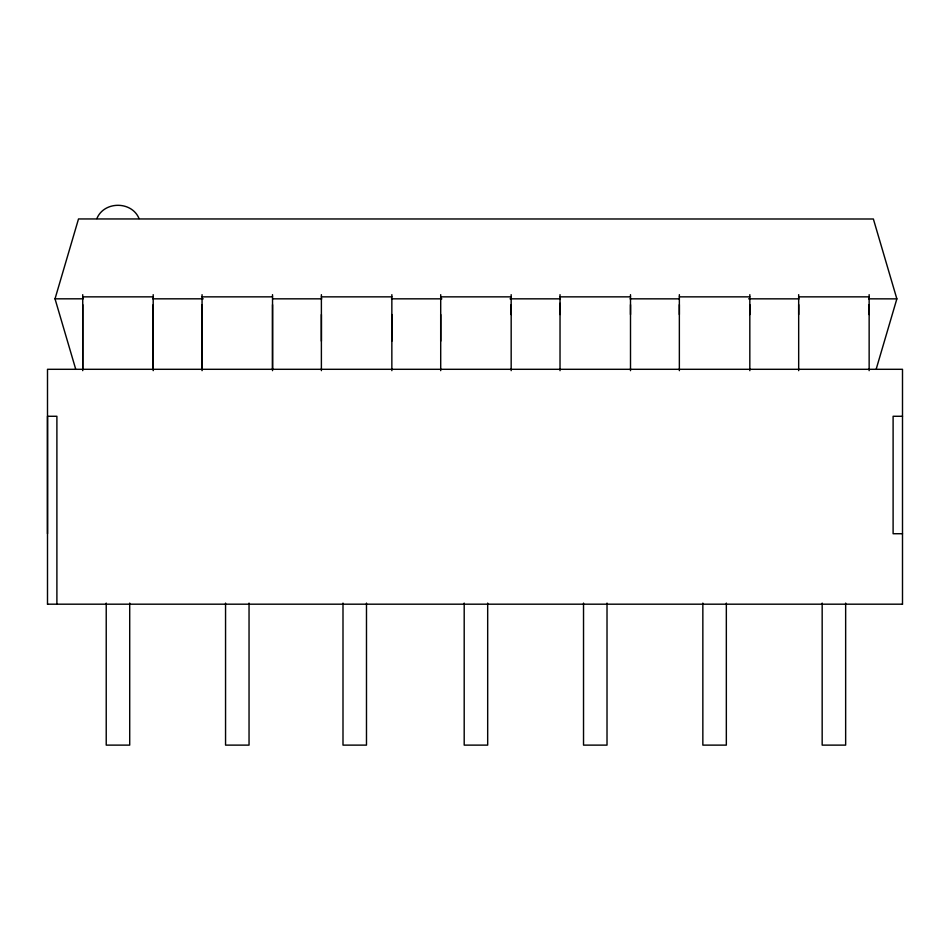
<?xml version="1.0" encoding="UTF-8"?>
<svg xmlns="http://www.w3.org/2000/svg" width="950" height="950" viewBox="0 0 950 950"><rect width="100%" height="100%" fill="white"/><g stroke="black" fill="none" stroke-linecap="round" stroke-linejoin="round"><path stroke-width="1.43" d="M47.5 533.722L47.512 416.278L56.893 416.278L56.893 604.188M82.733 370.654L82.733 304.665M153.199 370.654L153.199 304.665M202.065 370.654L202.065 304.665M272.531 370.654L272.531 304.665M321.385 341.145L321.385 314.545M391.851 341.145L391.851 314.545M440.705 341.145L440.705 314.545M511.171 314.545L511.171 304.665M560.025 314.545L560.025 303.299M630.503 314.545L630.503 304.665M679.357 314.545L679.357 304.665M749.823 314.545L749.823 304.665M798.677 314.545L798.677 304.665M869.143 314.545L869.143 304.665M75.573 368.707L55.017 298.834L78.506 218.951L873.371 218.999L896.859 298.87L876.316 368.707M96.876 218.583C104.096 200.889 131.836 200.889 139.056 218.583M82.733 294.666L82.733 296.851L153.199 296.851L153.199 369.526M202.053 294.666L202.065 296.851L272.531 296.851L272.531 369.526M321.385 294.666L321.385 296.851L391.851 296.851L391.851 370.654M440.705 294.666L440.705 296.851L511.171 296.851L511.171 370.654M560.025 294.666L560.037 296.851L630.503 296.851L630.503 370.654M679.357 294.666L679.357 296.851L749.823 296.851L749.823 370.654M798.677 294.666L798.677 296.851L869.143 296.851L869.143 370.654M55.017 298.834L83.173 298.811M152.843 298.834L203.229 298.822M272.887 298.834L321.801 298.834M391.459 298.834L441.845 298.834M510.031 298.834L560.417 298.846M630.076 298.834L678.989 298.858M748.648 298.834L799.033 298.858M868.704 298.834L896.859 298.87M902.5 416.278L893.107 416.278L893.107 533.722L902.5 533.722M47.5 604.188L902.5 604.188M869.143 294.666L869.143 296.851M749.823 294.666L749.823 296.851M630.491 294.666L630.503 296.851M511.171 294.666L511.171 296.851M391.851 294.666L391.851 296.851M272.519 294.666L272.531 296.851M153.199 294.666L153.199 296.851M902.5 604.236L902.5 369.301L47.5 369.301L47.5 604.236M845.654 603.084L845.654 745.121L822.166 745.121L822.166 603.084M798.677 296.851L798.677 370.654M726.334 603.084L726.334 745.121L702.846 745.121L702.846 603.084M679.357 296.851L679.357 370.654M607.014 603.084L607.014 745.121L583.526 745.121L583.526 603.084M560.037 296.851L560.025 370.654M487.683 603.084L487.683 745.121L464.194 745.121L464.194 603.084M440.705 296.851L440.705 370.654M366.486 603.084L366.486 745.121L342.997 745.121L342.997 603.084M321.385 296.851L321.385 370.654M249.042 603.084L249.042 745.121L225.554 745.121L225.554 603.084M202.065 296.851L202.065 369.526M129.711 603.084L129.711 745.121L106.222 745.121L106.222 603.084M82.733 296.851L82.733 369.526"/></g></svg>
